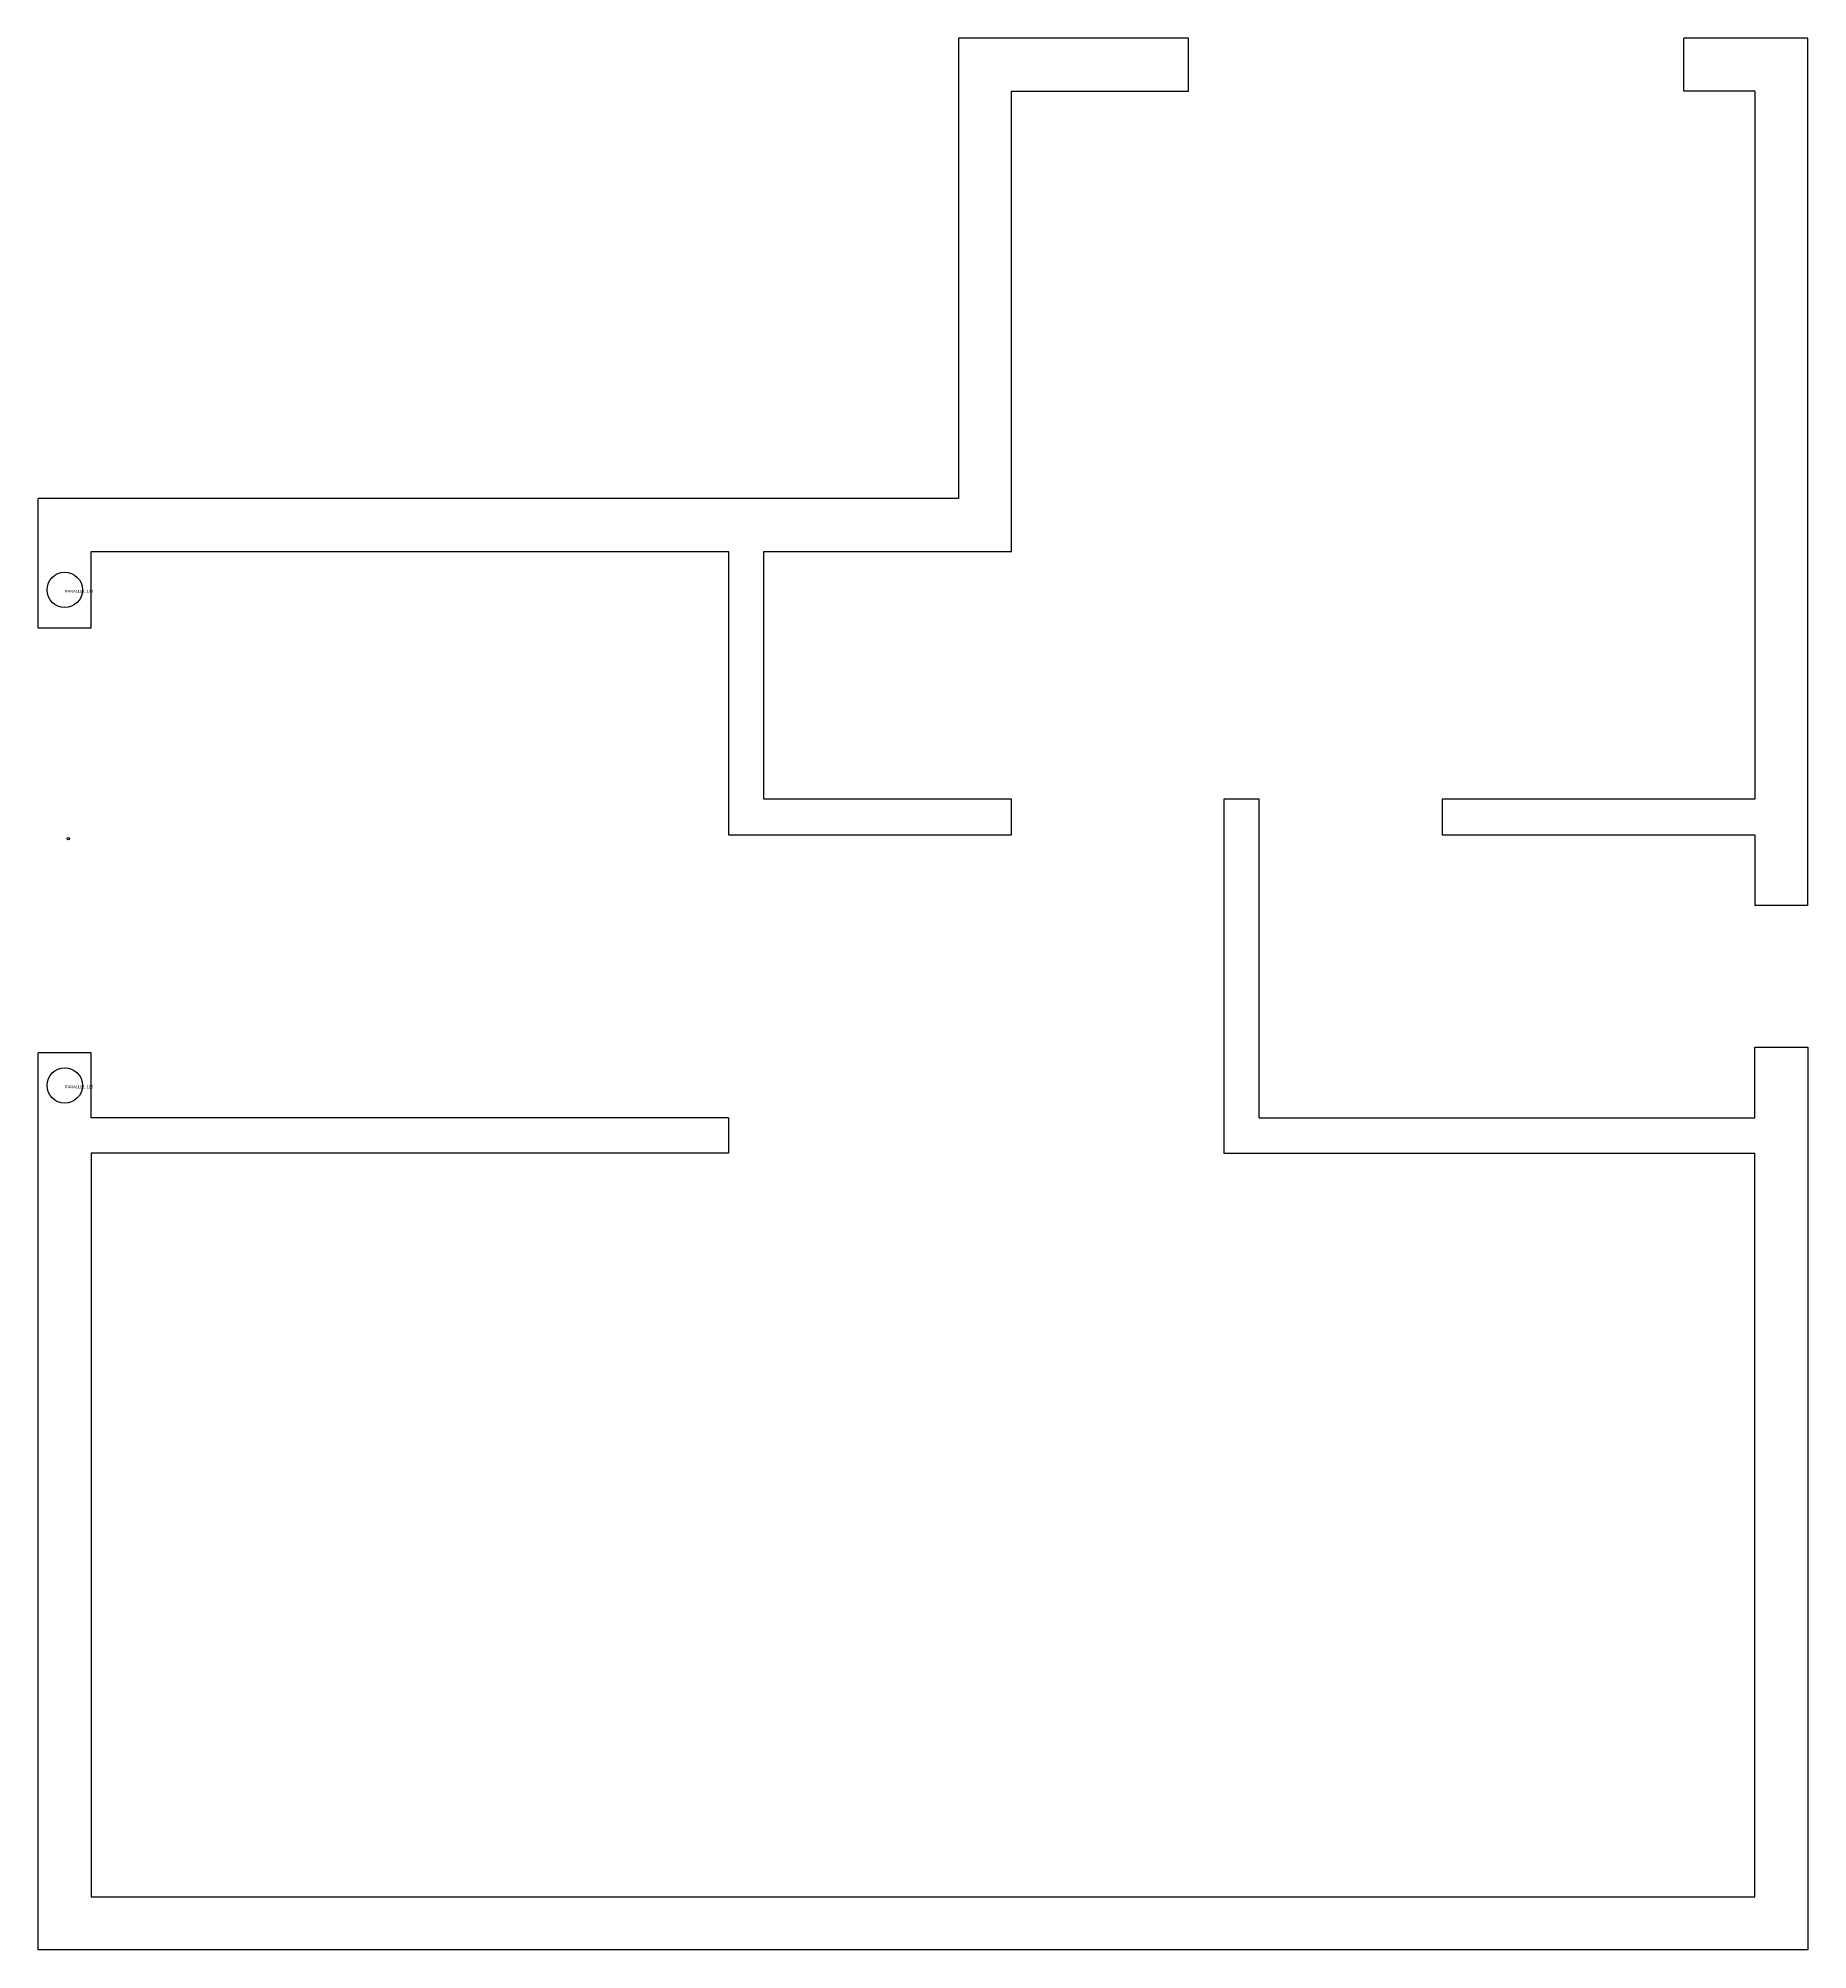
# Model space of a CAD drawing. Header units: metres. Extents: x 355 to 655, y 475 to 799.
import ezdxf

# ---------------------------------------------------------------- set-up
doc = ezdxf.new("R2010")
doc.units = ezdxf.units.M

msp = doc.modelspace()

# ---------------------------------------------------------------- linework, layer by layer
for p, q in [((550, 799), (511, 799)), ((511, 799), (511, 721)), ((550, 790), (550, 799)), ((655, 799), (634, 799)), ((634, 790), (634, 799)), ((655, 652), (655, 799)), ((520, 712), (520, 790)), ((520, 790), (550, 790)), ((646, 790), (634, 790)), ((646, 790), (646, 670)), ((355, 699), (355, 721)), ((511, 721), (355, 721)), ((364, 699), (364, 712)), ((364, 712), (472, 712)), ((472, 712), (472, 664)), ((478, 670), (478, 712)), ((478, 712), (520, 712)), ((364, 699), (355, 699)), ((520, 670), (478, 670)), ((520, 664), (520, 670)), ((562, 670), (556, 670)), ((556, 670), (556, 610)), ((562, 616), (562, 670)), ((646, 670), (593, 670)), ((593, 670), (593, 664)), ((472, 664), (520, 664)), ((593, 664), (646, 664)), ((646, 664), (646, 652)), ((655, 652), (646, 652)), ((364, 627), (355, 627)), ((355, 475), (355, 627)), ((364, 616), (364, 627)), ((646, 616), (646, 628)), ((646, 628), (655, 628)), ((655, 628), (655, 475)), ((472, 616), (364, 616)), ((472, 616), (472, 610)), ((562, 616), (646, 616)), ((472, 610), (364, 610)), ((364, 610), (364, 484)), ((556, 610), (646, 610)), ((646, 484), (646, 610)), ((364, 484), (646, 484)), ((655, 475), (355, 475))]:
    msp.add_line(p, q)
at = {"layer": 'debug', "color": 5}
for centre in [(359.5, 705.5), (359.5, 621.5)]:
    msp.add_circle(centre, 3, dxfattribs=at)
at = {"layer": 'debug', "color": 3}
msp.add_circle((360.11, 663.33), 0.2, dxfattribs=at)

# ---------------------------------------------------------------- texts
at = {"layer": 'debug', "attachment_point": 1}
for s, insert, char_height in [('PARALLEL 179', (359.5, 705.5), 0.5), ('EL', (360.11, 663.33), 0.3), ('PARALLEL 180', (359.5, 621.5), 0.5)]:
    msp.add_mtext(s, dxfattribs=dict(at, insert=insert, char_height=char_height))

doc.saveas('drawing.dxf')
